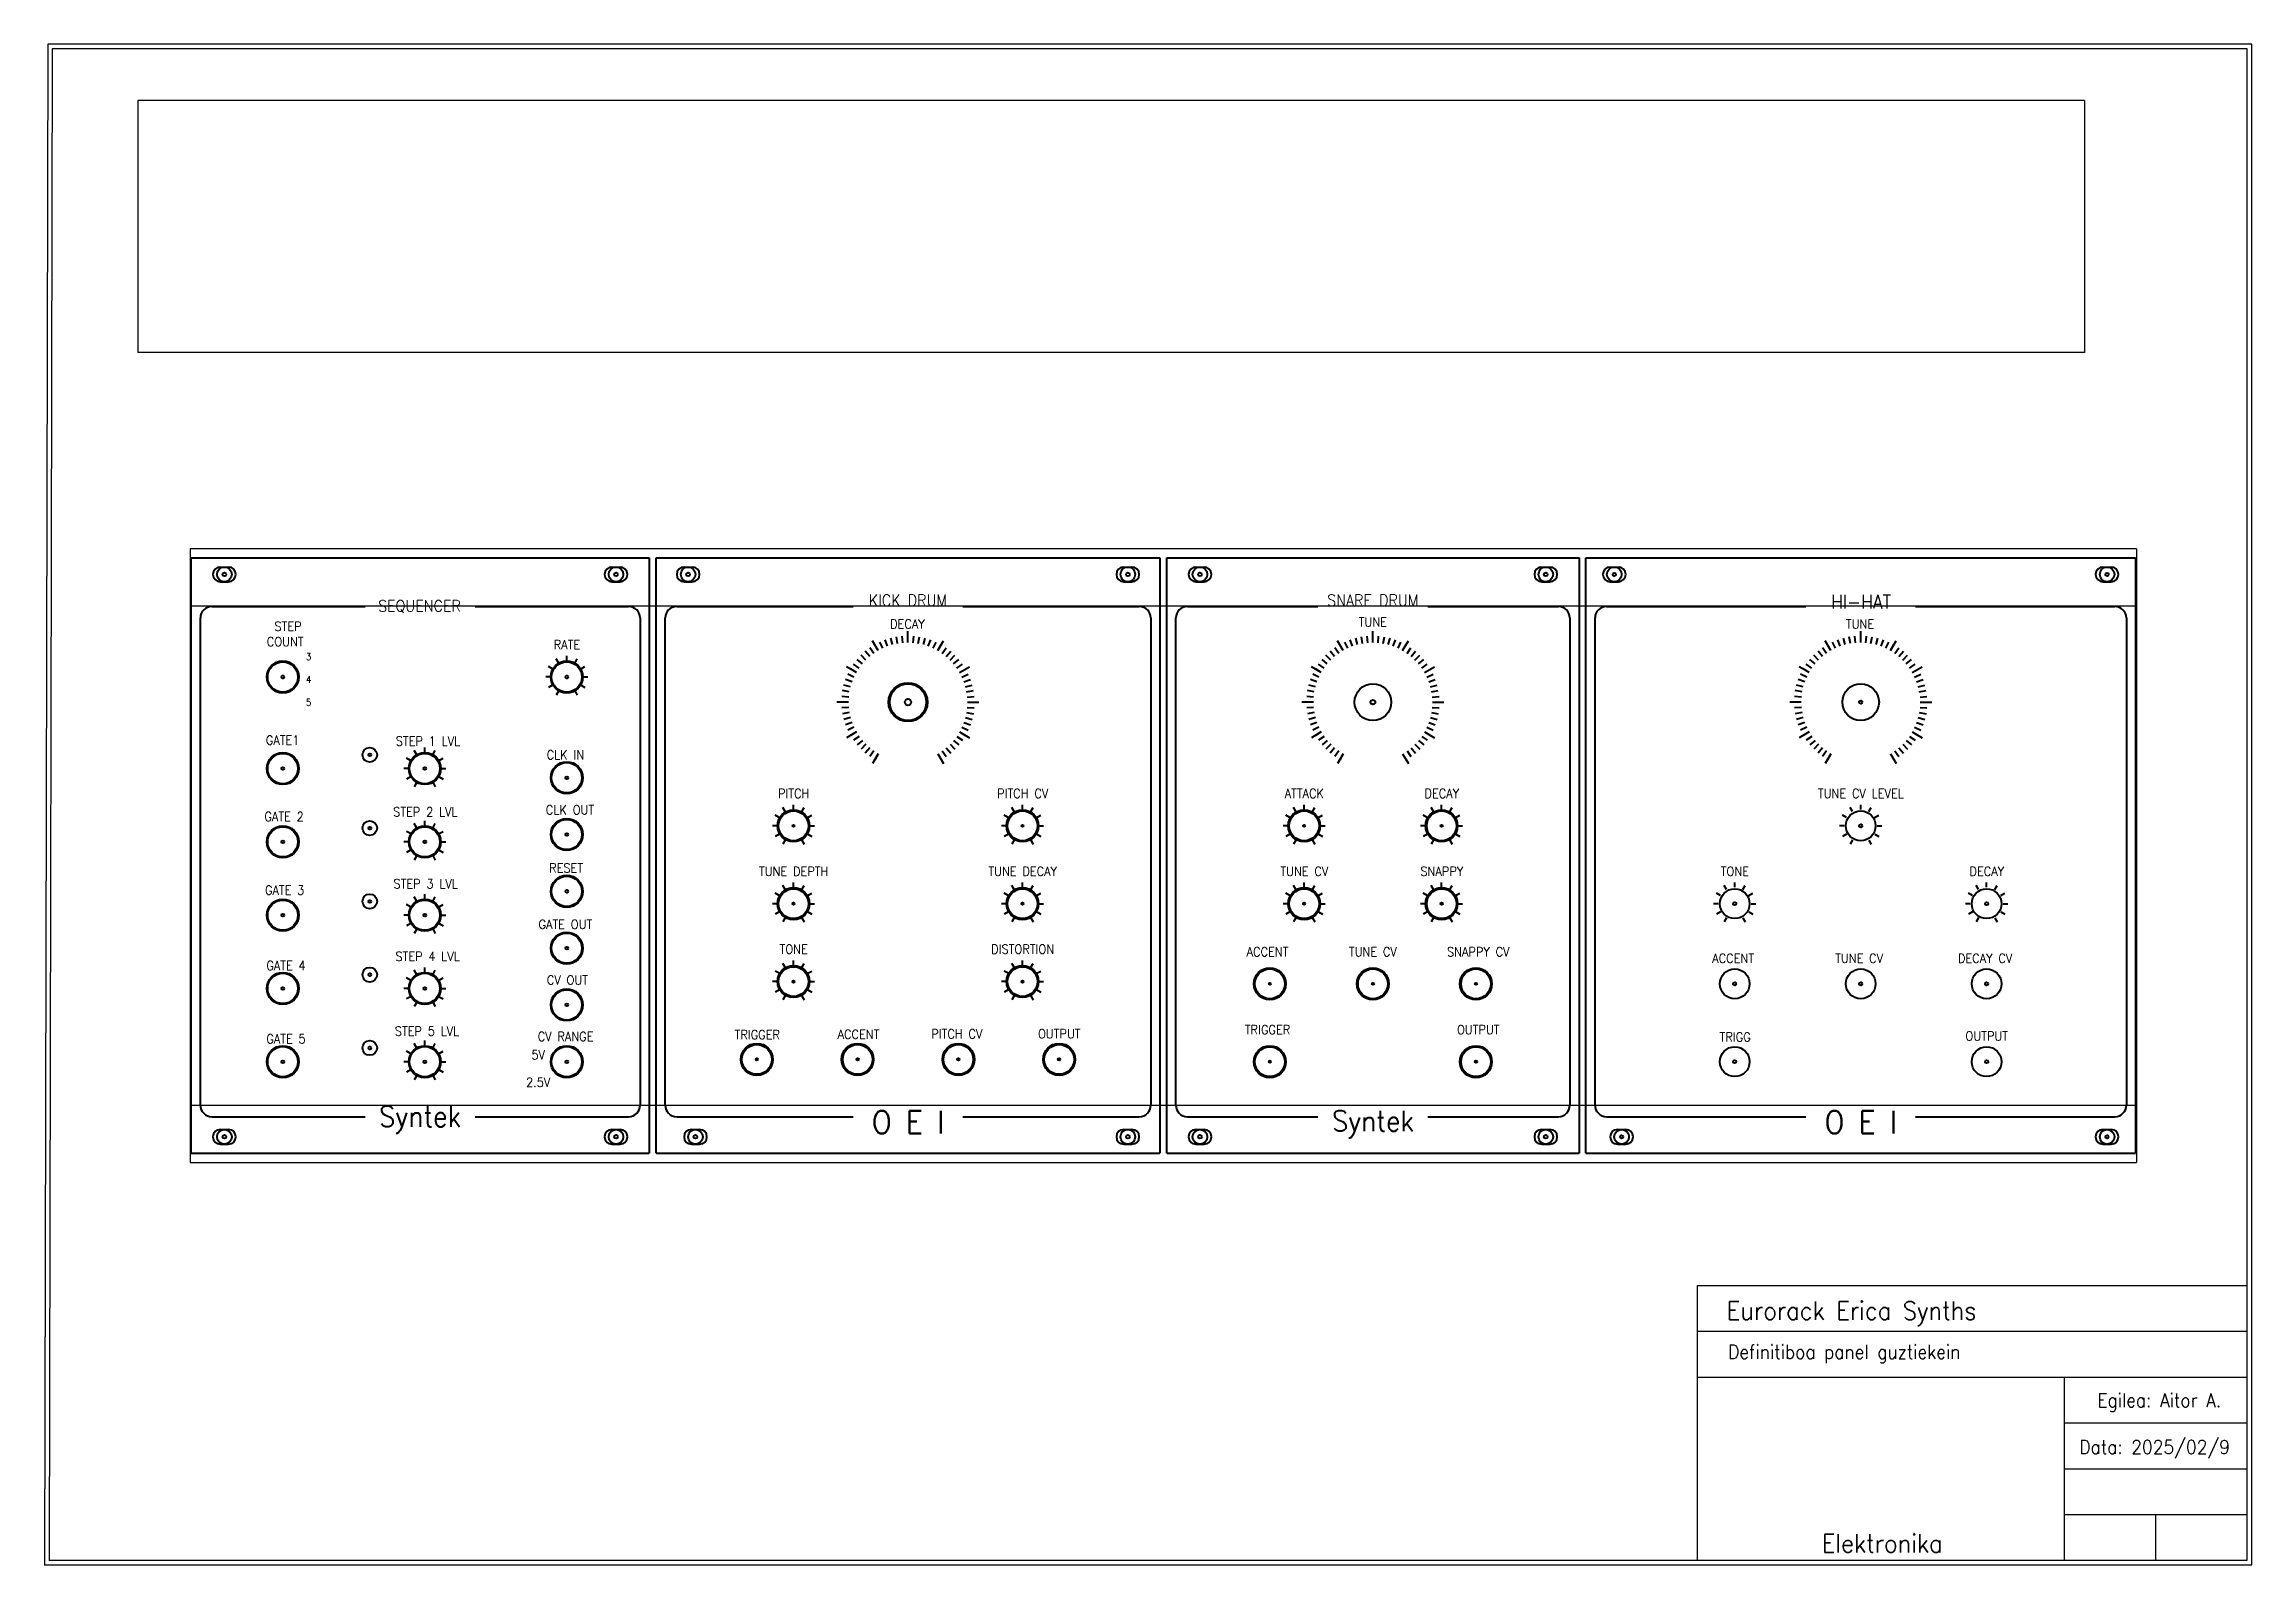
# Model space of a CAD drawing. Header units: millimetres. Extents: x -203 to 279, y -148 to 184.
import ezdxf

# ---------------------------------------------------------------- set-up
doc = ezdxf.new("R2010")
doc.units = ezdxf.units.MM
doc.layers.get('0').update_dxf_attribs({"lineweight": 25})
doc.styles.add('textstyle3', font='')
doc.styles.get('textstyle3').set_extended_font_data('Standard')

msp = doc.modelspace()

# ---------------------------------------------------------------- linework, layer by layer
for p, q in [((-202.22, 184.02), (-202.9, -148.02)), ((279, 183.98), (-202.22, 184.02)), ((279, -148.02), (279, 183.98)), ((-201.22, 182.98), (-201.9, -147.02)), ((278, 182.98), (-201.22, 182.98)), ((278, -147.02), (278, 182.98)), ((158, -147.02), (158, -87.02)), ((158, -87.02), (278, -87.02)), ((158, -97.02), (278, -97.02)), ((158, -107.02), (278, -107.02)), ((238, -107.02), (238, -147.02)), ((238, -117.02), (278, -117.02)), ((238, -127.02), (278, -127.02)), ((238, -137.02), (278, -137.02)), ((258, -137.02), (258, -147.02)), ((-203, -148.02), (279, -148.02)), ((-202, -147.02), (278, -147.02))]:
    msp.add_line(p, q)
at = {"color": 5}
for p, q in [((242.48, 171.68), (-182.52, 171.68)), ((-182.52, 171.68), (-182.52, 116.68)), ((242.48, 171.68), (242.48, 116.68)), ((242.48, 116.68), (-182.52, 116.68)), ((253.85, 73.84), (-171.15, 73.84)), ((-171.15, 73.84), (-171.15, -60.16)), ((253.85, 73.84), (253.85, 73.84)), ((253.85, 73.84), (253.85, -60.16)), ((253.85, 61.34), (-171.15, 61.34)), ((-171.15, -47.66), (253.85, -47.66)), ((-171.15, -60.16), (253.85, -60.16))]:
    msp.add_line(p, q, dxfattribs=at)
at = {"lineweight": 40}
for p, q in [((-170.9, 71.84), (-70.9, 71.84)), ((-170.9, -58.16), (-170.9, 71.84)), ((-164.55, 69.84), (-162.75, 69.84)), ((-164.55, 69.84), (-162.75, 69.84)), ((-79.05, 69.84), (-77.25, 69.84)), ((-79.05, 69.84), (-77.25, 69.84)), ((-70.9, 71.84), (-70.9, -58.16)), ((-69.4, 71.84), (40.6, 71.84)), ((-69.4, -58.16), (-69.4, 71.84)), ((-63.3, 69.84), (-61.5, 69.84)), ((-63.3, 69.84), (-61.5, 69.84)), ((-63.3, 69.84), (-61.5, 69.84)), ((32.7, 69.84), (34.5, 69.84)), ((32.7, 69.84), (34.5, 69.84)), ((32.7, 69.84), (34.5, 69.84)), ((40.6, 71.84), (40.6, -58.16)), ((42.1, -58.16), (42.1, 71.84)), ((42.1, 71.84), (132.1, 71.84)), ((48.45, 69.84), (50.25, 69.84)), ((48.45, 69.84), (50.25, 69.84)), ((123.95, 69.84), (125.75, 69.84)), ((123.95, 69.84), (125.75, 69.84)), ((132.1, 71.84), (132.1, -58.16)), ((133.6, 71.84), (253.6, 71.84)), ((133.6, -58.16), (133.6, 71.84)), ((138.9, 69.84), (140.7, 69.84)), ((138.9, 69.84), (140.7, 69.84)), ((246.5, 69.84), (248.3, 69.84)), ((246.5, 69.84), (248.3, 69.84)), ((253.6, 71.84), (253.6, -58.16)), ((-164.55, 66.64), (-162.75, 66.64)), ((-164.55, 66.64), (-162.75, 66.64)), ((-79.05, 66.64), (-77.25, 66.64)), ((-79.05, 66.64), (-77.25, 66.64)), ((-63.3, 66.64), (-61.5, 66.64)), ((-63.3, 66.64), (-61.5, 66.64)), ((-63.3, 66.64), (-61.5, 66.64)), ((32.7, 66.64), (34.5, 66.64)), ((32.7, 66.64), (34.5, 66.64)), ((32.7, 66.64), (34.5, 66.64)), ((48.45, 66.64), (50.25, 66.64)), ((48.45, 66.64), (50.25, 66.64)), ((123.95, 66.64), (125.75, 66.64)), ((123.95, 66.64), (125.75, 66.64)), ((138.9, 66.64), (140.7, 66.64)), ((138.9, 66.64), (140.7, 66.64)), ((246.5, 66.64), (248.3, 66.64)), ((246.5, 66.64), (248.3, 66.64)), ((-168.9, -47.66), (-168.9, 58.74)), ((-166.4, 61.24), (-132.9, 61.24)), ((-108.9, 61.24), (-75.4, 61.24)), ((-72.9, 58.74), (-72.9, -47.66)), ((-67.4, -47.66), (-67.4, 58.74)), ((-64.9, 61.24), (-26.4, 61.24)), ((-2.4, 61.24), (36.1, 61.24)), ((38.6, 58.74), (38.6, -47.66)), ((44.1, -47.66), (44.1, 58.74)), ((46.6, 61.24), (75.1, 61.24)), ((99.1, 61.24), (127.6, 61.24)), ((130.1, 58.74), (130.1, -47.66)), ((135.6, -47.66), (135.6, 58.74)), ((138.1, 61.24), (181.6, 61.24)), ((205.6, 61.24), (249.1, 61.24)), ((251.6, 58.74), (251.6, -47.66)), ((-20.9, 51.6), (-22.15, 53.76)), ((-19.9, 52.12), (-20.53, 53.48)), ((-18.85, 52.56), (-19.36, 53.97)), ((-17.77, 52.9), (-18.16, 54.35)), ((-16.66, 53.14), (-16.92, 54.62)), ((-15.54, 53.29), (-15.67, 54.78)), ((-14.4, 53.34), (-14.4, 55.84)), ((-13.27, 53.29), (-13.14, 54.78)), ((-12.15, 53.14), (-11.89, 54.62)), ((-11.04, 52.9), (-10.65, 54.35)), ((-9.96, 52.56), (-9.44, 53.97)), ((-8.91, 52.12), (-8.28, 53.48)), ((-7.9, 51.6), (-6.65, 53.76)), ((80.6, 51.6), (79.35, 53.76)), ((81.6, 52.12), (80.97, 53.48)), ((82.65, 52.56), (82.14, 53.97)), ((83.73, 52.9), (83.34, 54.35)), ((84.84, 53.14), (84.58, 54.62)), ((85.96, 53.29), (85.83, 54.78)), ((87.1, 53.34), (87.1, 55.84)), ((88.23, 53.29), (88.36, 54.78)), ((89.35, 53.14), (89.61, 54.62)), ((90.46, 52.9), (90.85, 54.35)), ((91.54, 52.56), (92.06, 53.97)), ((92.59, 52.12), (93.22, 53.48)), ((93.6, 51.6), (94.85, 53.76)), ((187.1, 51.6), (185.85, 53.76)), ((188.1, 52.12), (187.47, 53.48)), ((189.15, 52.56), (188.64, 53.97)), ((190.23, 52.9), (189.84, 54.35)), ((191.34, 53.14), (191.08, 54.62)), ((192.46, 53.29), (192.33, 54.78)), ((193.6, 53.34), (193.6, 55.84)), ((194.73, 53.29), (194.86, 54.78)), ((195.85, 53.14), (196.11, 54.62)), ((196.96, 52.9), (197.35, 54.35)), ((198.04, 52.56), (198.56, 53.97)), ((199.09, 52.12), (199.72, 53.48)), ((200.1, 51.6), (201.35, 53.76)), ((-90.7, 48.96), (-91.2, 49.82)), ((-88.9, 49.44), (-88.9, 50.44)), ((-87.1, 48.96), (-86.6, 49.82)), ((-25.05, 47.8), (-26.28, 48.66)), ((-24.36, 48.7), (-25.51, 49.66)), ((-23.6, 49.53), (-24.66, 50.59)), ((-22.76, 50.3), (-23.72, 51.45)), ((-21.86, 50.99), (-22.72, 52.22)), ((-20.9, 51.6), (-21.65, 52.9)), ((-7.9, 51.6), (-7.15, 52.9)), ((-6.95, 50.99), (-6.09, 52.22)), ((-6.05, 50.3), (-5.08, 51.45)), ((-5.21, 49.53), (-4.15, 50.59)), ((-4.44, 48.7), (-3.3, 49.66)), ((-3.75, 47.8), (-2.53, 48.66)), ((76.45, 47.8), (75.22, 48.66)), ((77.14, 48.7), (75.99, 49.66)), ((77.9, 49.53), (76.84, 50.59)), ((78.74, 50.3), (77.78, 51.45)), ((79.64, 50.99), (78.78, 52.22)), ((80.6, 51.6), (79.85, 52.9)), ((93.6, 51.6), (94.35, 52.9)), ((94.55, 50.99), (95.41, 52.22)), ((95.45, 50.3), (96.42, 51.45)), ((96.29, 49.53), (97.35, 50.59)), ((97.06, 48.7), (98.2, 49.66)), ((97.75, 47.8), (98.97, 48.66)), ((182.95, 47.8), (181.72, 48.66)), ((183.64, 48.7), (182.49, 49.66)), ((184.4, 49.53), (183.34, 50.59)), ((185.24, 50.3), (184.28, 51.45)), ((186.14, 50.99), (185.28, 52.22)), ((187.1, 51.6), (186.35, 52.9)), ((200.1, 51.6), (200.85, 52.9)), ((201.05, 50.99), (201.91, 52.22)), ((201.95, 50.3), (202.92, 51.45)), ((202.79, 49.53), (203.85, 50.59)), ((203.56, 48.7), (204.7, 49.66)), ((204.25, 47.8), (205.47, 48.66)), ((-92.5, 45.84), (-93.5, 45.84)), ((-92.02, 47.64), (-92.89, 48.14)), ((-92.02, 44.04), (-92.89, 43.54)), ((-85.79, 47.64), (-84.92, 48.14)), ((-85.79, 44.04), (-84.92, 43.54)), ((-85.3, 45.84), (-84.3, 45.84)), ((-26.96, 43.7), (-28.41, 44.09)), ((-26.62, 44.79), (-28.03, 45.3)), ((-25.66, 46.84), (-27.83, 48.09)), ((-26.19, 45.83), (-27.54, 46.47)), ((-25.66, 46.84), (-26.96, 47.59)), ((-3.14, 46.84), (-0.98, 48.09)), ((-2.62, 45.83), (-1.26, 46.47)), ((-2.19, 44.79), (-0.78, 45.3)), ((-1.85, 43.7), (-0.4, 44.09)), ((74.54, 43.7), (73.09, 44.09)), ((74.88, 44.79), (73.47, 45.3)), ((75.84, 46.84), (73.67, 48.09)), ((75.31, 45.83), (73.96, 46.47)), ((75.84, 46.84), (74.54, 47.59)), ((98.36, 46.84), (100.52, 48.09)), ((98.88, 45.83), (100.24, 46.47)), ((99.31, 44.79), (100.72, 45.3)), ((99.65, 43.7), (101.1, 44.09)), ((181.04, 43.7), (179.59, 44.09)), ((181.38, 44.79), (179.97, 45.3)), ((182.34, 46.84), (180.17, 48.09)), ((181.81, 45.83), (180.46, 46.47)), ((182.34, 46.84), (181.04, 47.59)), ((204.86, 46.84), (207.02, 48.09)), ((205.38, 45.83), (206.74, 46.47)), ((205.81, 44.79), (207.22, 45.3)), ((206.15, 43.7), (207.6, 44.09)), ((-90.7, 42.72), (-91.2, 41.86)), ((-87.1, 42.72), (-86.6, 41.86)), ((-27.4, 40.34), (-29.9, 40.34)), ((-27.35, 41.47), (-28.85, 41.6)), ((-27.35, 39.21), (-28.85, 39.08)), ((-27.21, 42.6), (-28.68, 42.86)), ((-1.6, 42.6), (-0.12, 42.86)), ((-1.45, 41.47), (0.04, 41.6)), ((-1.45, 39.21), (0.04, 39.08)), ((-1.4, 40.34), (1.1, 40.34)), ((-1.4, 40.34), (0.1, 40.34)), ((74.1, 40.34), (71.6, 40.34)), ((74.15, 41.47), (72.65, 41.6)), ((74.15, 39.21), (72.65, 39.08)), ((74.29, 42.6), (72.82, 42.86)), ((99.9, 42.6), (101.38, 42.86)), ((100.05, 41.47), (101.54, 41.6)), ((100.05, 39.21), (101.54, 39.08)), ((100.1, 40.34), (102.6, 40.34)), ((100.1, 40.34), (101.6, 40.34)), ((180.6, 40.34), (178.1, 40.34)), ((180.65, 41.47), (179.15, 41.6)), ((180.65, 39.21), (179.15, 39.08)), ((180.79, 42.6), (179.32, 42.86)), ((206.4, 42.6), (207.88, 42.86)), ((206.55, 41.47), (208.04, 41.6)), ((206.55, 39.21), (208.04, 39.08)), ((206.6, 40.34), (209.1, 40.34)), ((206.6, 40.34), (208.1, 40.34)), ((-27.21, 38.08), (-28.68, 37.82)), ((-26.96, 36.98), (-28.41, 36.59)), ((-26.62, 35.89), (-28.03, 35.38)), ((-25.66, 33.84), (-27.83, 32.59)), ((-26.19, 34.85), (-27.54, 34.21)), ((-25.66, 33.84), (-26.96, 33.09)), ((-3.14, 33.84), (-0.98, 32.59)), ((-3.14, 33.84), (-1.85, 33.09)), ((-2.62, 34.85), (-1.26, 34.21)), ((-2.19, 35.89), (-0.78, 35.38)), ((-1.85, 36.98), (-0.4, 36.59)), ((-1.6, 38.08), (-0.12, 37.82)), ((74.29, 38.08), (72.82, 37.82)), ((74.54, 36.98), (73.09, 36.59)), ((74.88, 35.89), (73.47, 35.38)), ((75.84, 33.84), (73.67, 32.59)), ((75.31, 34.85), (73.96, 34.21)), ((75.84, 33.84), (74.54, 33.09)), ((98.36, 33.84), (100.52, 32.59)), ((98.36, 33.84), (99.65, 33.09)), ((98.88, 34.85), (100.24, 34.21)), ((99.31, 35.89), (100.72, 35.38)), ((99.65, 36.98), (101.1, 36.59)), ((99.9, 38.08), (101.38, 37.82)), ((180.79, 38.08), (179.32, 37.82)), ((181.04, 36.98), (179.59, 36.59)), ((181.38, 35.89), (179.97, 35.38)), ((182.34, 33.84), (180.17, 32.59)), ((181.81, 34.85), (180.46, 34.21)), ((182.34, 33.84), (181.04, 33.09)), ((204.86, 33.84), (207.02, 32.59)), ((204.86, 33.84), (206.15, 33.09)), ((205.38, 34.85), (206.74, 34.21)), ((205.81, 35.89), (207.22, 35.38)), ((206.15, 36.98), (207.6, 36.59)), ((206.4, 38.08), (207.88, 37.82)), ((-121.7, 28.96), (-122.2, 29.82)), ((-119.9, 29.44), (-119.9, 30.44)), ((-118.1, 28.96), (-117.6, 29.82)), ((-25.05, 32.88), (-26.28, 32.02)), ((-24.36, 31.98), (-25.51, 31.02)), ((-23.6, 31.15), (-24.66, 30.09)), ((-22.76, 30.38), (-23.72, 29.23)), ((-21.86, 29.69), (-22.72, 28.46)), ((-20.9, 29.08), (-22.15, 26.92)), ((-20.9, 29.08), (-21.65, 27.78)), ((-7.9, 29.08), (-6.65, 26.92)), ((-7.9, 29.08), (-7.15, 27.78)), ((-6.95, 29.69), (-6.09, 28.46)), ((-6.05, 30.38), (-5.08, 29.23)), ((-5.21, 31.15), (-4.15, 30.09)), ((-4.44, 31.98), (-3.3, 31.02)), ((-3.75, 32.88), (-2.53, 32.02)), ((76.45, 32.88), (75.22, 32.02)), ((77.14, 31.98), (75.99, 31.02)), ((77.9, 31.15), (76.84, 30.09)), ((78.74, 30.38), (77.78, 29.23)), ((79.64, 29.69), (78.78, 28.46)), ((80.6, 29.08), (79.35, 26.92)), ((80.6, 29.08), (79.85, 27.78)), ((93.6, 29.08), (94.85, 26.92)), ((93.6, 29.08), (94.35, 27.78)), ((94.55, 29.69), (95.41, 28.46)), ((95.45, 30.38), (96.42, 29.23)), ((96.29, 31.15), (97.35, 30.09)), ((97.06, 31.98), (98.2, 31.02)), ((97.75, 32.88), (98.97, 32.02)), ((182.95, 32.88), (181.72, 32.02)), ((183.64, 31.98), (182.49, 31.02)), ((184.4, 31.15), (183.34, 30.09)), ((185.24, 30.38), (184.28, 29.23)), ((186.14, 29.69), (185.28, 28.46)), ((187.1, 29.08), (185.85, 26.92)), ((187.1, 29.08), (186.35, 27.78)), ((200.1, 29.08), (201.35, 26.92)), ((200.1, 29.08), (200.85, 27.78)), ((201.05, 29.69), (201.91, 28.46)), ((201.95, 30.38), (202.92, 29.23)), ((202.79, 31.15), (203.85, 30.09)), ((203.56, 31.98), (204.7, 31.02)), ((204.25, 32.88), (205.47, 32.02)), ((-123.5, 25.84), (-124.5, 25.84)), ((-123.02, 27.64), (-123.89, 28.14)), ((-116.79, 27.64), (-115.92, 28.14)), ((-116.3, 25.84), (-115.3, 25.84)), ((-123.02, 24.04), (-123.89, 23.54)), ((-121.7, 22.72), (-122.2, 21.86)), ((-118.1, 22.72), (-117.6, 21.86)), ((-116.79, 24.04), (-115.92, 23.54)), ((-42.52, 15.14), (-43.39, 15.64)), ((-41.2, 16.46), (-41.7, 17.32)), ((-39.4, 16.94), (-39.4, 17.94)), ((-37.6, 16.46), (-37.1, 17.32)), ((-36.29, 15.14), (-35.42, 15.64)), ((7.48, 15.14), (6.61, 15.64)), ((8.8, 16.46), (8.3, 17.32)), ((10.6, 16.94), (10.6, 17.94)), ((12.4, 16.46), (12.9, 17.32)), ((13.71, 15.14), (14.58, 15.64)), ((68.98, 15.14), (68.11, 15.64)), ((70.3, 16.46), (69.8, 17.32)), ((72.1, 16.94), (72.1, 17.94)), ((73.9, 16.46), (74.4, 17.32)), ((75.21, 15.14), (76.08, 15.64)), ((98.98, 15.14), (98.11, 15.64)), ((100.3, 16.46), (99.8, 17.32)), ((102.1, 16.94), (102.1, 17.94)), ((103.9, 16.46), (104.4, 17.32)), ((105.21, 15.14), (106.08, 15.64)), ((190.48, 15.14), (189.61, 15.64)), ((191.8, 16.46), (191.3, 17.32)), ((193.6, 16.94), (193.6, 17.94)), ((195.4, 16.46), (195.9, 17.32)), ((196.71, 15.14), (197.58, 15.64)), ((-123.5, 9.84), (-124.5, 9.84)), ((-123.02, 11.64), (-123.89, 12.14)), ((-121.7, 12.96), (-122.2, 13.82)), ((-119.9, 13.44), (-119.9, 14.44)), ((-118.1, 12.96), (-117.6, 13.82)), ((-116.79, 11.64), (-115.92, 12.14)), ((-116.3, 9.84), (-115.3, 9.84)), ((-43, 13.34), (-44, 13.34)), ((-42.52, 11.54), (-43.39, 11.04)), ((-41.2, 10.22), (-41.7, 9.36)), ((-37.6, 10.22), (-37.1, 9.36)), ((-36.29, 11.54), (-35.42, 11.04)), ((-35.8, 13.34), (-34.8, 13.34)), ((7, 13.34), (6, 13.34)), ((7.48, 11.54), (6.61, 11.04)), ((8.8, 10.22), (8.3, 9.36)), ((12.4, 10.22), (12.9, 9.36)), ((13.71, 11.54), (14.58, 11.04)), ((14.2, 13.34), (15.2, 13.34)), ((68.5, 13.34), (67.5, 13.34)), ((68.98, 11.54), (68.11, 11.04)), ((70.3, 10.22), (69.8, 9.36)), ((73.9, 10.22), (74.4, 9.36)), ((75.21, 11.54), (76.08, 11.04)), ((75.7, 13.34), (76.7, 13.34)), ((98.5, 13.34), (97.5, 13.34)), ((98.98, 11.54), (98.11, 11.04)), ((100.3, 10.22), (99.8, 9.36)), ((103.9, 10.22), (104.4, 9.36)), ((105.21, 11.54), (106.08, 11.04)), ((105.7, 13.34), (106.7, 13.34)), ((190, 13.34), (189, 13.34)), ((190.48, 11.54), (189.61, 11.04)), ((191.8, 10.22), (191.3, 9.36)), ((195.4, 10.22), (195.9, 9.36)), ((196.71, 11.54), (197.58, 11.04)), ((197.2, 13.34), (198.2, 13.34)), ((-123.02, 8.04), (-123.89, 7.54)), ((-121.7, 6.72), (-122.2, 5.86)), ((-118.1, 6.72), (-117.6, 5.86)), ((-116.79, 8.04), (-115.92, 7.54)), ((-41.2, -0.54), (-41.7, 0.32)), ((-39.4, -0.06), (-39.4, 0.94)), ((-37.6, -0.54), (-37.1, 0.32)), ((8.8, -0.54), (8.3, 0.32)), ((10.6, -0.06), (10.6, 0.94)), ((12.4, -0.54), (12.9, 0.32)), ((70.3, -0.54), (69.8, 0.32)), ((72.1, -0.06), (72.1, 0.94)), ((73.9, -0.54), (74.4, 0.32)), ((100.3, -0.54), (99.8, 0.32)), ((102.1, -0.06), (102.1, 0.94)), ((103.9, -0.54), (104.4, 0.32)), ((164.3, -0.54), (163.8, 0.32)), ((166.1, -0.06), (166.1, 0.94)), ((167.9, -0.54), (168.4, 0.32)), ((219.3, -0.54), (218.8, 0.32)), ((221.1, -0.06), (221.1, 0.94)), ((222.9, -0.54), (223.4, 0.32)), ((-123.02, -4.36), (-123.89, -3.86)), ((-121.7, -3.04), (-122.2, -2.18)), ((-119.9, -2.56), (-119.9, -1.56)), ((-118.1, -3.04), (-117.6, -2.18)), ((-116.79, -4.36), (-115.92, -3.86)), ((-43, -3.66), (-44, -3.66)), ((-42.52, -1.86), (-43.39, -1.36)), ((-36.29, -1.86), (-35.42, -1.36)), ((-35.8, -3.66), (-34.8, -3.66)), ((7, -3.66), (6, -3.66)), ((7.48, -1.86), (6.61, -1.36)), ((13.71, -1.86), (14.58, -1.36)), ((14.2, -3.66), (15.2, -3.66)), ((68.5, -3.66), (67.5, -3.66)), ((68.98, -1.86), (68.11, -1.36)), ((75.21, -1.86), (76.08, -1.36)), ((75.7, -3.66), (76.7, -3.66)), ((98.5, -3.66), (97.5, -3.66)), ((98.98, -1.86), (98.11, -1.36)), ((105.21, -1.86), (106.08, -1.36)), ((105.7, -3.66), (106.7, -3.66)), ((162.5, -3.66), (161.5, -3.66)), ((162.98, -1.86), (162.11, -1.36)), ((169.21, -1.86), (170.08, -1.36)), ((169.7, -3.66), (170.7, -3.66)), ((217.5, -3.66), (216.5, -3.66)), ((217.98, -1.86), (217.11, -1.36)), ((224.21, -1.86), (225.08, -1.36)), ((224.7, -3.66), (225.7, -3.66)), ((-123.5, -6.16), (-124.5, -6.16)), ((-123.02, -7.96), (-123.89, -8.46)), ((-121.7, -9.28), (-122.2, -10.14)), ((-118.1, -9.28), (-117.6, -10.14)), ((-116.79, -7.96), (-115.92, -8.46)), ((-116.3, -6.16), (-115.3, -6.16)), ((-42.52, -5.46), (-43.39, -5.96)), ((-41.2, -6.78), (-41.7, -7.64)), ((-37.6, -6.78), (-37.1, -7.64)), ((-36.29, -5.46), (-35.42, -5.96)), ((7.48, -5.46), (6.61, -5.96)), ((8.8, -6.78), (8.3, -7.64)), ((12.4, -6.78), (12.9, -7.64)), ((13.71, -5.46), (14.58, -5.96)), ((68.98, -5.46), (68.11, -5.96)), ((70.3, -6.78), (69.8, -7.64)), ((73.9, -6.78), (74.4, -7.64)), ((75.21, -5.46), (76.08, -5.96)), ((98.98, -5.46), (98.11, -5.96)), ((100.3, -6.78), (99.8, -7.64)), ((103.9, -6.78), (104.4, -7.64)), ((105.21, -5.46), (106.08, -5.96)), ((162.98, -5.46), (162.11, -5.96)), ((164.3, -6.78), (163.8, -7.64)), ((167.9, -6.78), (168.4, -7.64)), ((169.21, -5.46), (170.08, -5.96)), ((217.98, -5.46), (217.11, -5.96)), ((219.3, -6.78), (218.8, -7.64)), ((222.9, -6.78), (223.4, -7.64)), ((224.21, -5.46), (225.08, -5.96)), ((-121.7, -19.04), (-122.2, -18.18)), ((-119.9, -18.56), (-119.9, -17.56)), ((-118.1, -19.04), (-117.6, -18.18)), ((-42.52, -18.86), (-43.39, -18.36)), ((-41.2, -17.54), (-41.7, -16.68)), ((-39.4, -17.06), (-39.4, -16.06)), ((-37.6, -17.54), (-37.1, -16.68)), ((-36.29, -18.86), (-35.42, -18.36)), ((7.48, -18.86), (6.61, -18.36)), ((8.8, -17.54), (8.3, -16.68)), ((10.6, -17.06), (10.6, -16.06)), ((12.4, -17.54), (12.9, -16.68)), ((13.71, -18.86), (14.58, -18.36)), ((-123.5, -22.16), (-124.5, -22.16)), ((-123.02, -20.36), (-123.89, -19.86)), ((-123.02, -23.96), (-123.89, -24.46)), ((-116.79, -20.36), (-115.92, -19.86)), ((-116.79, -23.96), (-115.92, -24.46)), ((-116.3, -22.16), (-115.3, -22.16)), ((-43, -20.66), (-44, -20.66)), ((-42.52, -22.46), (-43.39, -22.96)), ((-41.2, -23.78), (-41.7, -24.64)), ((-37.6, -23.78), (-37.1, -24.64)), ((-36.29, -22.46), (-35.42, -22.96)), ((-35.8, -20.66), (-34.8, -20.66)), ((7, -20.66), (6, -20.66)), ((7.48, -22.46), (6.61, -22.96)), ((8.8, -23.78), (8.3, -24.64)), ((12.4, -23.78), (12.9, -24.64)), ((13.71, -22.46), (14.58, -22.96)), ((14.2, -20.66), (15.2, -20.66)), ((-121.7, -25.28), (-122.2, -26.14)), ((-118.1, -25.28), (-117.6, -26.14)), ((-119.9, -34.56), (-119.9, -33.56)), ((-123.5, -38.16), (-124.5, -38.16)), ((-123.02, -36.36), (-123.89, -35.86)), ((-121.7, -35.04), (-122.2, -34.18)), ((-118.1, -35.04), (-117.6, -34.18)), ((-116.79, -36.36), (-115.92, -35.86)), ((-116.3, -38.16), (-115.3, -38.16)), ((-123.02, -39.96), (-123.89, -40.46)), ((-121.7, -41.28), (-122.2, -42.14)), ((-118.1, -41.28), (-117.6, -42.14)), ((-116.79, -39.96), (-115.92, -40.46)), ((-166.4, -50.16), (-132.9, -50.16)), ((-164.55, -52.96), (-162.75, -52.96)), ((-164.55, -52.96), (-162.75, -52.96)), ((-108.9, -50.16), (-75.4, -50.16)), ((-79.05, -52.96), (-77.25, -52.96)), ((-64.9, -50.16), (-26.4, -50.16)), ((-61.7, -52.96), (-59.9, -52.96)), ((-61.7, -52.96), (-59.9, -52.96)), ((-61.7, -52.96), (-59.9, -52.96)), ((-2.4, -50.16), (36.1, -50.16)), ((32.7, -52.96), (34.5, -52.96)), ((32.7, -52.96), (34.5, -52.96)), ((32.7, -52.96), (34.5, -52.96)), ((46.6, -50.16), (75.1, -50.16)), ((48.45, -52.96), (50.25, -52.96)), ((48.45, -52.96), (50.25, -52.96)), ((99.1, -50.16), (127.6, -50.16)), ((123.95, -52.96), (125.75, -52.96)), ((123.95, -52.96), (125.75, -52.96)), ((138.1, -50.16), (181.6, -50.16)), ((140.5, -52.96), (142.3, -52.96)), ((205.6, -50.16), (249.1, -50.16)), ((246.5, -52.96), (248.3, -52.96)), ((246.5, -52.96), (248.3, -52.96)), ((-164.55, -56.16), (-162.75, -56.16)), ((-164.55, -56.16), (-162.75, -56.16)), ((-79.05, -56.16), (-77.25, -56.16)), ((-61.7, -56.16), (-59.9, -56.16)), ((-61.7, -56.16), (-59.9, -56.16)), ((-61.7, -56.16), (-59.9, -56.16)), ((32.7, -56.16), (34.5, -56.16)), ((32.7, -56.16), (34.5, -56.16)), ((32.7, -56.16), (34.5, -56.16)), ((48.45, -56.16), (50.25, -56.16)), ((48.45, -56.16), (50.25, -56.16)), ((123.95, -56.16), (125.75, -56.16)), ((123.95, -56.16), (125.75, -56.16)), ((140.5, -56.16), (142.3, -56.16)), ((246.5, -56.16), (248.3, -56.16)), ((246.5, -56.16), (248.3, -56.16)), ((-170.9, -58.16), (-70.9, -58.16)), ((-69.4, -58.16), (40.6, -58.16)), ((42.1, -58.16), (132.1, -58.16)), ((133.6, -58.16), (253.6, -58.16))]:
    msp.add_line(p, q, dxfattribs=at)
for centre, radius in [((-163.65, 68.24), 1.6), ((-163.65, 68.24), 0.4), ((-78.15, 68.24), 1.6), ((-78.15, 68.24), 0.4), ((-62.4, 68.24), 1.6), ((-62.4, 68.24), 0.4), ((33.6, 68.24), 1.6), ((33.6, 68.24), 0.4), ((49.35, 68.24), 1.6), ((49.35, 68.24), 0.4), ((124.85, 68.24), 1.6), ((124.85, 68.24), 0.4), ((139.8, 68.24), 1.6), ((139.8, 68.24), 0.35), ((247.4, 68.24), 1.6), ((247.4, 68.24), 0.35), ((-150.9, 45.84), 3.5), ((-150.9, 45.84), 3.3), ((-88.9, 45.84), 3.5), ((-88.9, 45.84), 3.3), ((-150.9, 45.84), 0.3), ((-88.9, 45.84), 0.3), ((-14.4, 40.34), 4.25), ((-14.4, 40.34), 4), ((87.1, 40.34), 4), ((193.6, 40.34), 4), ((-14.4, 40.34), 0.7), ((87.1, 40.34), 0.5), ((193.6, 40.34), 0.35), ((-150.9, 25.84), 3.5), ((-150.9, 25.84), 3.3), ((-131.9, 28.84), 1.6), ((-131.9, 28.84), 0.3), ((-119.9, 25.84), 3.5), ((-119.9, 25.84), 3.3), ((-150.9, 25.84), 0.3), ((-119.9, 25.84), 0.3), ((-88.9, 23.84), 3.5), ((-88.9, 23.84), 3.3), ((-88.9, 23.84), 0.3), ((-88.9, 11.44), 3.5), ((-88.9, 11.44), 3.3), ((-39.4, 13.34), 3.5), ((-39.4, 13.34), 3.25), ((10.6, 13.34), 3.5), ((10.6, 13.34), 3.25), ((72.1, 13.34), 3.5), ((72.1, 13.34), 3.25), ((102.1, 13.34), 3.5), ((102.1, 13.34), 3.25), ((193.6, 13.34), 3.25), ((-150.9, 9.84), 3.5), ((-150.9, 9.84), 3.3), ((-150.9, 9.84), 0.3), ((-131.9, 12.84), 1.6), ((-131.9, 12.84), 0.3), ((-119.9, 9.84), 3.5), ((-119.9, 9.84), 3.3), ((-119.9, 9.84), 0.3), ((-88.9, 11.44), 0.3), ((-39.4, 13.34), 0.25), ((10.6, 13.34), 0.25), ((72.1, 13.34), 0.25), ((102.1, 13.34), 0.25), ((193.6, 13.34), 0.35), ((-88.9, -0.96), 3.5), ((-88.9, -0.96), 3.3), ((-150.9, -6.16), 3.5), ((-150.9, -6.16), 3.3), ((-131.9, -3.16), 1.6), ((-131.9, -3.16), 0.3), ((-119.9, -6.16), 3.5), ((-119.9, -6.16), 3.3), ((-88.9, -0.96), 0.3), ((-39.4, -3.66), 3.5), ((-39.4, -3.66), 3.25), ((-39.4, -3.66), 0.25), ((10.6, -3.66), 3.5), ((10.6, -3.66), 3.25), ((10.6, -3.66), 0.25), ((72.1, -3.66), 3.5), ((72.1, -3.66), 3.25), ((72.1, -3.66), 0.25), ((102.1, -3.66), 3.5), ((102.1, -3.66), 3.25), ((102.1, -3.66), 0.25), ((166.1, -3.66), 3.25), ((166.1, -3.66), 0.35), ((221.1, -3.66), 3.25), ((221.1, -3.66), 0.35), ((-150.9, -6.16), 0.3), ((-119.9, -6.16), 0.3), ((-88.9, -13.36), 3.5), ((-88.9, -13.36), 3.3), ((-88.9, -13.36), 0.3), ((-150.9, -22.16), 3.5), ((-150.9, -22.16), 3.3), ((-131.9, -19.16), 1.6), ((-131.9, -19.16), 0.3), ((-119.9, -22.16), 3.5), ((-119.9, -22.16), 3.3), ((-39.4, -20.66), 3.5), ((-39.4, -20.66), 3.25), ((10.6, -20.66), 3.5), ((10.6, -20.66), 3.25), ((64.6, -21.16), 3.5), ((64.6, -21.16), 3.25), ((87.1, -21.16), 3.5), ((87.1, -21.16), 3.25), ((109.6, -21.16), 3.5), ((109.6, -21.16), 3.25), ((166.1, -21.16), 3.25), ((193.6, -21.16), 3.25), ((221.1, -21.16), 3.25), ((-150.9, -22.16), 0.3), ((-119.9, -22.16), 0.3), ((-88.9, -25.76), 3.5), ((-88.9, -25.76), 3.3), ((-39.4, -20.66), 0.25), ((10.6, -20.66), 0.25), ((64.6, -21.16), 0.25), ((87.1, -21.16), 0.25), ((109.6, -21.16), 0.25), ((166.1, -21.16), 0.35), ((193.6, -21.16), 0.35), ((221.1, -21.16), 0.35), ((-88.9, -25.76), 0.3), ((-131.9, -35.16), 1.6), ((-150.9, -38.16), 3.5), ((-150.9, -38.16), 3.3), ((-150.9, -38.16), 0.3), ((-131.9, -35.16), 0.3), ((-119.9, -38.16), 3.5), ((-119.9, -38.16), 3.3), ((-119.9, -38.16), 0.3), ((-88.9, -38.16), 3.5), ((-88.9, -38.16), 3.3), ((-88.9, -38.16), 0.3), ((-47.4, -37.66), 3.5), ((-47.4, -37.66), 3.25), ((-47.4, -37.66), 0.25), ((-25.4, -37.66), 3.5), ((-25.4, -37.66), 3.25), ((-25.4, -37.66), 0.25), ((-3.4, -37.66), 3.5), ((-3.4, -37.66), 3.25), ((-3.4, -37.66), 0.25), ((18.6, -37.66), 3.5), ((18.6, -37.66), 3.25), ((18.6, -37.66), 0.25), ((64.6, -38.16), 3.5), ((64.6, -38.16), 3.25), ((64.6, -38.16), 0.25), ((109.6, -38.16), 3.5), ((109.6, -38.16), 3.25), ((109.6, -38.16), 0.25), ((166.1, -38.16), 3.25), ((166.1, -38.16), 0.35), ((221.1, -38.16), 3.25), ((221.1, -38.16), 0.35), ((-163.65, -54.56), 1.6), ((-78.15, -54.56), 1.6), ((-60.8, -54.56), 1.6), ((33.6, -54.56), 1.6), ((49.35, -54.56), 1.6), ((124.85, -54.56), 1.6), ((141.4, -54.56), 1.6), ((247.4, -54.56), 1.6), ((-163.65, -54.56), 0.4), ((-78.15, -54.56), 0.4), ((-60.8, -54.56), 0.4), ((33.6, -54.56), 0.4), ((49.35, -54.56), 0.4), ((124.85, -54.56), 0.4), ((141.4, -54.56), 0.35), ((247.4, -54.56), 0.35)]:
    msp.add_circle(centre, radius, dxfattribs=at)
for centre, radius, start, end in [((-164.55, 68.24), 1.6, 90, 270), ((-164.55, 68.24), 1.6, 90, 270), ((-162.75, 68.24), 1.6, 270, 90), ((-162.75, 68.24), 1.6, 270, 90), ((-79.05, 68.24), 1.6, 90, 270), ((-79.05, 68.24), 1.6, 90, 270), ((-77.25, 68.24), 1.6, 270, 90), ((-77.25, 68.24), 1.6, 270, 90), ((-63.3, 68.24), 1.6, 90, 270), ((-63.3, 68.24), 1.6, 90, 270), ((-63.3, 68.24), 1.6, 90, 270), ((-61.5, 68.24), 1.6, 270, 90), ((-61.5, 68.24), 1.6, 270, 90), ((-61.5, 68.24), 1.6, 270, 90), ((32.7, 68.24), 1.6, 90, 270), ((32.7, 68.24), 1.6, 90, 270), ((32.7, 68.24), 1.6, 90, 270), ((34.5, 68.24), 1.6, 270, 90), ((34.5, 68.24), 1.6, 270, 90), ((34.5, 68.24), 1.6, 270, 90), ((48.45, 68.24), 1.6, 90, 270), ((48.45, 68.24), 1.6, 90, 270), ((50.25, 68.24), 1.6, 270, 90), ((50.25, 68.24), 1.6, 270, 90), ((123.95, 68.24), 1.6, 90, 270), ((123.95, 68.24), 1.6, 90, 270), ((125.75, 68.24), 1.6, 270, 90), ((125.75, 68.24), 1.6, 270, 90), ((138.9, 68.24), 1.6, 90, 270), ((138.9, 68.24), 1.6, 90, 270), ((140.7, 68.24), 1.6, 270, 90), ((140.7, 68.24), 1.6, 270, 90), ((246.5, 68.24), 1.6, 90, 270), ((246.5, 68.24), 1.6, 90, 270), ((248.3, 68.24), 1.6, 270, 90), ((248.3, 68.24), 1.6, 270, 90), ((-166.4, 58.74), 2.5, 90, 180), ((-75.4, 58.74), 2.5, 0, 90), ((-64.9, 58.74), 2.5, 90, 180), ((36.1, 58.74), 2.5, 0, 90), ((46.6, 58.74), 2.5, 90, 180), ((127.6, 58.74), 2.5, 0, 90), ((138.1, 58.74), 2.5, 90, 180), ((249.1, 58.74), 2.5, 0, 90), ((-166.4, -47.66), 2.5, 180, 270), ((-75.4, -47.66), 2.5, 270, 0), ((-64.9, -47.66), 2.5, 180, 270), ((36.1, -47.66), 2.5, 270, 0), ((46.6, -47.66), 2.5, 180, 270), ((127.6, -47.66), 2.5, 270, 0), ((138.1, -47.66), 2.5, 180, 270), ((249.1, -47.66), 2.5, 270, 0), ((-164.55, -54.56), 1.6, 90, 270), ((-164.55, -54.56), 1.6, 90, 270), ((-162.75, -54.56), 1.6, 270, 90), ((-162.75, -54.56), 1.6, 270, 90), ((-79.05, -54.56), 1.6, 90, 270), ((-77.25, -54.56), 1.6, 270, 90), ((-61.7, -54.56), 1.6, 90, 270), ((-61.7, -54.56), 1.6, 90, 270), ((-61.7, -54.56), 1.6, 90, 270), ((-59.9, -54.56), 1.6, 270, 90), ((-59.9, -54.56), 1.6, 270, 90), ((-59.9, -54.56), 1.6, 270, 90), ((32.7, -54.56), 1.6, 90, 270), ((32.7, -54.56), 1.6, 90, 270), ((32.7, -54.56), 1.6, 90, 270), ((34.5, -54.56), 1.6, 270, 90), ((34.5, -54.56), 1.6, 270, 90), ((34.5, -54.56), 1.6, 270, 90), ((48.45, -54.56), 1.6, 90, 270), ((48.45, -54.56), 1.6, 90, 270), ((50.25, -54.56), 1.6, 270, 90), ((50.25, -54.56), 1.6, 270, 90), ((123.95, -54.56), 1.6, 90, 270), ((123.95, -54.56), 1.6, 90, 270), ((125.75, -54.56), 1.6, 270, 90), ((125.75, -54.56), 1.6, 270, 90), ((140.5, -54.56), 1.6, 90, 270), ((142.3, -54.56), 1.6, 270, 90), ((246.5, -54.56), 1.6, 90, 270), ((246.5, -54.56), 1.6, 90, 270), ((248.3, -54.56), 1.6, 270, 90), ((248.3, -54.56), 1.6, 270, 90)]:
    msp.add_arc(centre, radius, start, end, dxfattribs=at)

# ---------------------------------------------------------------- texts
at = {"lineweight": 40, "attachment_point": 2, "style": 'textstyle3'}
for s, insert, char_height in [('KICK DRUM', (-14.4, 63.84), 2.5), ('SNARE DRUM', (87.1, 63.84), 2.5), ('\\H3;HI-HAT', (193.68, 63.77), 2.5), (' STEP\\PCOUNT', (-150.38, 57.9), 2), ('SEQUENCER', (-121.06, 62.62), 2.5), ('\\H2;DECAY', (-14.53, 58.4), 2.5), ('\\H2;TUNE', (87.1, 58.84), 2.5), ('\\H2;TUNE', (193.47, 58.4), 2.5), ('RATE', (-88.86, 53.91), 2), ('\\H1.5;3\\P\\P4\\P\\P5', (-145.26, 51.04), 2), ('GATE1\\P', (-150.92, 33.05), 2), ('STEP 1 LVL\\P', (-119.2, 32.84), 2), ('CLK IN', (-89.2, 29.84), 2), ('PITCH', (-39.36, 21.41), 2), ('PITCH CV', (10.64, 21.41), 2), ('ATTACK', (72.14, 21.41), 2), ('DECAY', (102.14, 21.41), 2), ('TUNE CV LEVEL', (193.64, 21.41), 2), ('GATE 2', (-150.62, 16.37), 2), ('STEP 2 LVL\\P', (-119.77, 17.4), 2), ('CLK OUT', (-88.2, 17.84), 2), ('RESET', (-89.05, 5.14), 2), ('GATE 3', (-150.5, 0.3), 2), ('STEP 3 LVL\\P', (-119.69, 1.69), 2), ('TUNE DEPTH', (-39.36, 4.41), 2), ('TUNE DECAY', (10.64, 4.41), 2), ('TUNE CV', (72.14, 4.41), 2), ('SNAPPY', (102.14, 4.41), 2), ('TONE', (166.14, 4.41), 2), ('DECAY', (221.14, 4.41), 2), ('GATE OUT', (-89.2, -7.16), 2), ('STEP 4 LVL\\P', (-119.28, -14.17), 2), ('TONE', (-39.36, -12.59), 2), ('DISTORTION', (10.64, -12.59), 2), ('ACCENT', (64.1, -13.16), 2), ('TUNE CV', (87.1, -13.16), 2), ('SNAPPY CV', (110.1, -13.16), 2), ('GATE 4', (-150.2, -16.16), 2), ('ACCENT', (165.76, -14.58), 2), ('TUNE CV', (193.26, -14.58), 2), ('DECAY CV', (220.76, -14.58), 2), ('CV OUT', (-88.75, -19.32), 2), ('GATE 5\\P', (-150.2, -32.16), 2), ('STEP 5 LVL\\P', (-119.41, -30.49), 2), ('CV RANGE', (-89.15, -31.66), 2), ('TRIGGER', (-47.3, -31.26), 2), ('ACCENT', (-25.2, -31.17), 2), ('PITCH CV', (-3.74, -31.08), 2), ('OUTPUT', (18.62, -31.05), 2), ('TRIGGER', (64.1, -30.16), 2), ('OUTPUT', (110.1, -30.16), 2), ('TRIGG', (166.2, -31.76), 2), ('OUTPUT', (221.12, -31.55), 2), ('5V', (-95.15, -35.66), 2), ('2.5V', (-95.15, -41.66), 2), ('\\H4.5;Syntek', (-120.9, -47.85), 2), ('\\H5;O E I', (-14.36, -48.85), 2), ('\\H4.5;Syntek', (87.14, -48.85), 2), ('\\H5;O E I', (193.64, -48.85), 2)]:
    msp.add_mtext(s, dxfattribs=dict(at, insert=insert, char_height=char_height))
at = {"char_height": 2.5, "attachment_point": 2, "style": 'textstyle3'}
for s, insert in [('\\H4;Eurorack Erica Synths', (191.62, -90.52)), ('\\H3;Definitiboa panel guztiekein', (190, -100)), ('\\H3;Egilea: Aitor A.', (258.77, -110.57)), ('\\H3;Data: 2025/02/9', (257.77, -120.79)), ('\\H4;Elektronika', (198.31, -141.33))]:
    msp.add_mtext(s, dxfattribs=dict(at, insert=insert))

doc.saveas('drawing.dxf')
